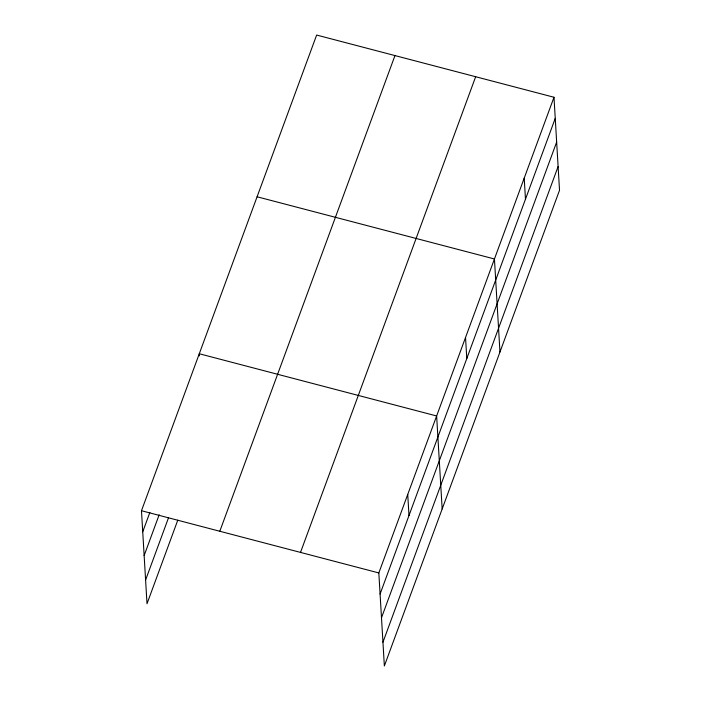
<?xml version="1.0" encoding="UTF-8"?>
<svg xmlns="http://www.w3.org/2000/svg" width="701" height="701" viewBox="0 0 701 701"><rect width="100%" height="100%" fill="white"/><g stroke="black" fill="none" stroke-linecap="round" stroke-linejoin="round"><path stroke-width="1.05" d="M177.782 520.16L147.008 603.745L141.479 510.731L316.642 35.05L553.992 97.255L559.521 190.269L384.358 665.95L378.829 572.936L553.992 97.255M142.732 531.822L149.865 512.457M144.143 555.56L159.162 514.788M145.598 580.007L168.494 517.829M219.807 531.253L394.97 55.581M300.51 552.406L475.664 76.724M380.082 594.036L555.245 118.355M381.493 617.765L556.655 142.084M382.948 642.221L558.11 166.54M257.083 196.779L494.442 258.984L499.962 351.998M141.479 510.731L378.829 572.936M524.217 178.124L525.47 199.224M465.534 337.47L466.787 358.57M442.165 508.979L436.635 415.965L199.286 353.751L199.408 355.863M407.737 494.45L408.99 515.542"/></g></svg>
